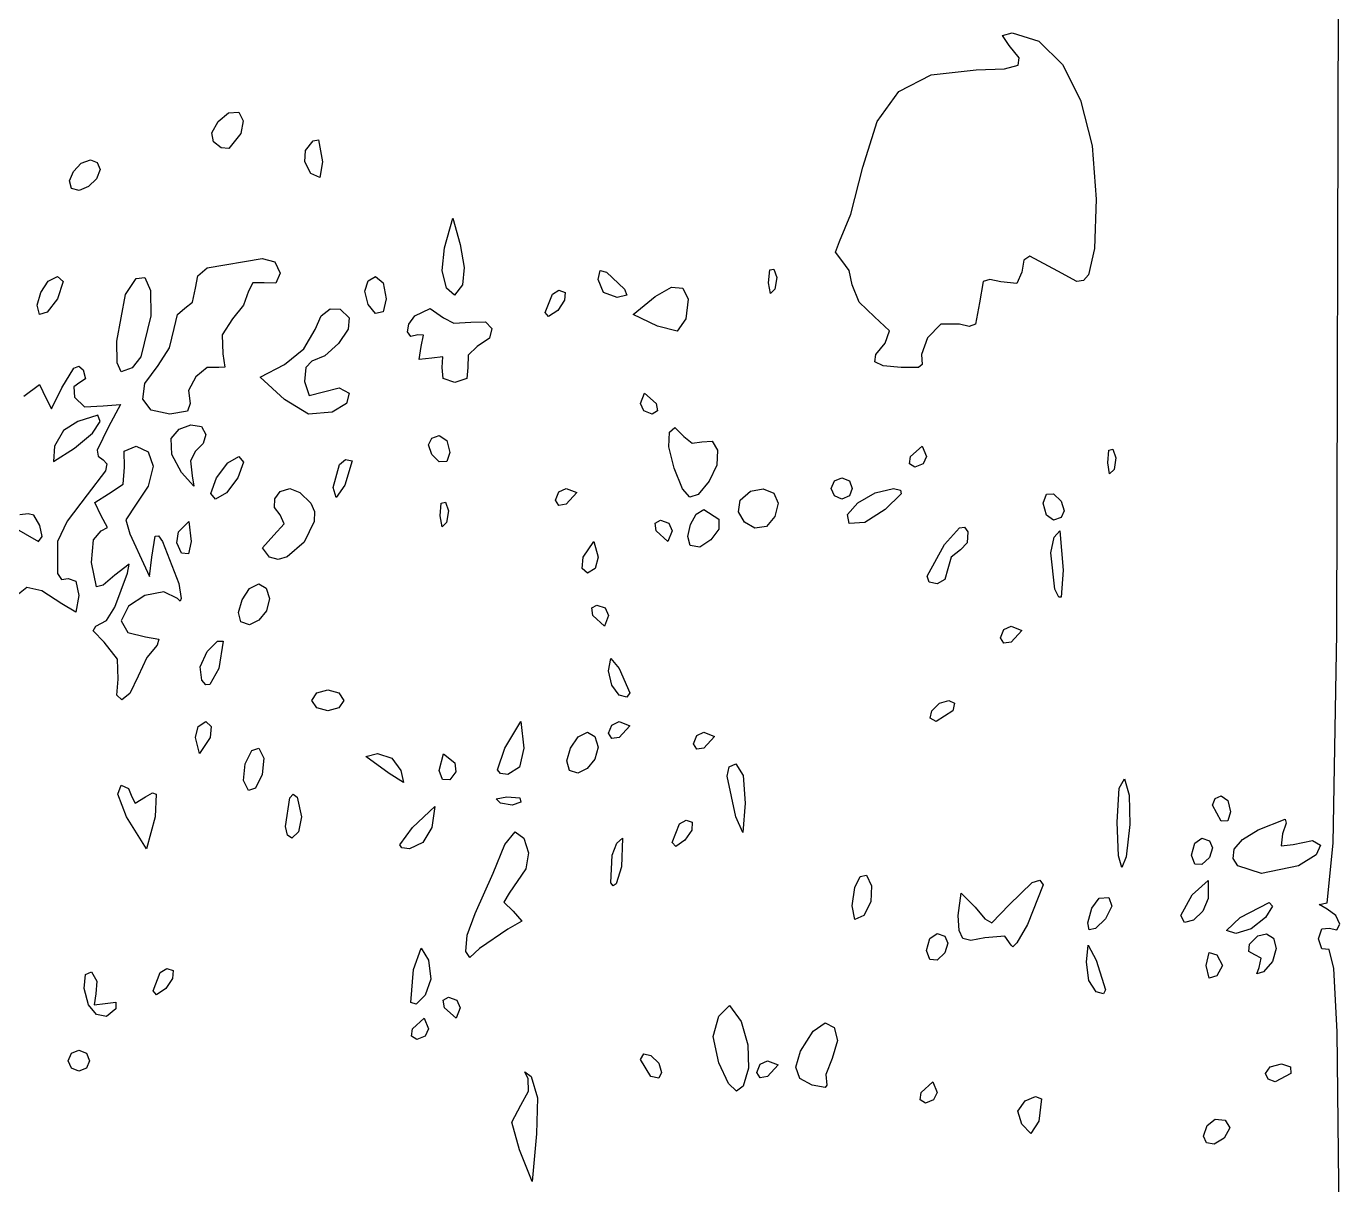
# Model space of a CAD drawing. Extents: x 0 to 282, y 0 to 282.
# Drawn here: x 238.49 to 282.22, y 29.03 to 67.59 of the extents above; entities that cross this region are included whole.
import ezdxf

# ---------------------------------------------------------------- set-up
doc = ezdxf.new("R2010")
doc.units = 0

msp = doc.modelspace()

# ---------------------------------------------------------------- linework, layer by layer
at = {"layer": 'Layer 1'}
for p, q in [((282.129598, 47.386509), (282.222203, 82.655523)), ((270.990528, 67.28767), (271.321256, 67.380274)), ((271.321256, 67.380274), (272.203201, 67.098052)), ((271.215423, 66.95694), (270.990528, 67.28767)), ((271.550563, 66.547387), (271.215423, 66.95694)), ((272.203201, 67.098052), (272.203209, 67.098047)), ((272.203209, 67.098047), (272.991999, 66.316423)), ((271.515286, 66.299891), (271.550563, 66.547387)), ((268.619202, 65.975776), (270.121813, 66.145551)), ((270.121813, 66.145551), (271.056675, 66.178073)), ((271.056675, 66.178073), (271.515286, 66.299891)), ((272.991999, 66.316423), (273.592273, 65.131309)), ((267.546538, 65.422355), (268.619202, 65.975776)), ((266.817831, 64.419142), (267.546538, 65.422355)), ((245.227802, 64.709081), (245.568453, 64.734435)), ((245.568453, 64.734435), (245.709564, 64.447803)), ((273.592273, 65.131309), (273.974264, 63.615467)), ((244.665562, 64.049826), (244.880536, 64.425756)), ((244.880536, 64.425756), (245.227802, 64.709081)), ((245.709564, 64.447803), (245.639009, 64.028879)), ((266.347093, 62.899991), (266.817831, 64.419142)), ((244.721786, 63.746657), (244.665562, 64.049826)), ((245.639009, 64.028879), (245.233314, 63.53058)), ((245.639009, 64.028879), (245.639009, 64.028879)), ((244.984165, 63.547668), (244.721786, 63.746657)), ((245.233314, 63.53058), (244.984165, 63.547668)), ((247.760156, 63.076378), (247.791024, 63.464434)), ((247.791024, 63.464434), (248.04293, 63.775871)), ((248.04293, 63.775871), (248.218767, 63.812802)), ((248.218767, 63.812802), (248.355469, 63.076378)), ((273.974264, 63.615467), (274.108209, 61.841657)), ((240.060714, 62.763289), (240.317029, 63.032834)), ((240.317029, 63.032834), (240.629568, 63.146935)), ((240.629568, 63.146935), (240.854464, 63.054331)), ((240.854464, 63.054331), (240.947068, 62.829435)), ((247.967413, 62.688322), (247.760156, 63.076378)), ((248.355469, 63.076378), (248.267275, 62.56485)), ((248.355469, 63.076378), (248.355469, 63.076378)), ((239.930076, 62.447442), (240.060714, 62.763289)), ((240.947069, 62.829434), (240.832967, 62.516895)), ((240.947068, 62.829435), (240.947069, 62.829434)), ((248.267275, 62.56485), (247.967413, 62.688322)), ((265.945808, 61.334537), (266.347093, 62.899991)), ((239.994568, 62.194434), (239.930076, 62.447442)), ((240.247576, 62.129942), (239.994568, 62.194434)), ((240.563423, 62.26058), (240.247576, 62.129942)), ((240.832967, 62.516895), (240.563423, 62.26058)), ((274.108209, 61.841657), (274.053639, 60.196829)), ((265.570981, 60.430541), (265.945808, 61.334537)), ((252.412306, 60.218873), (252.694528, 61.206651)), ((252.694528, 61.206651), (252.941473, 60.324706)), ((265.43428, 60.073354), (265.570981, 60.430541)), ((252.342302, 59.465363), (252.412306, 60.218873)), ((252.941473, 60.324706), (253.069355, 59.561824)), ((265.641537, 59.795541), (265.43428, 60.073354)), ((271.907755, 59.941066), (271.70215, 59.804916)), ((272.838209, 59.442767), (271.907755, 59.941066)), ((274.053639, 60.196829), (273.856855, 59.319294)), ((244.20148, 59.290616), (244.51898, 59.557404)), ((244.51898, 59.557404), (246.344605, 59.866085)), ((246.344605, 59.866085), (246.763529, 59.751432)), ((246.763529, 59.751432), (246.944328, 59.372196)), ((253.069355, 59.561824), (253.012029, 58.984146)), ((263.207412, 59.054705), (263.24269, 59.482448)), ((263.24269, 59.482448), (263.383801, 59.513316)), ((263.383801, 59.513316), (263.480815, 59.231093)), ((265.884072, 59.469222), (265.641537, 59.795541)), ((271.70215, 59.804916), (271.638759, 59.407489)), ((238.971504, 58.737204), (239.223961, 59.107621)), ((239.223961, 59.107621), (239.535949, 59.266371)), ((239.535949, 59.266371), (239.721158, 59.094391)), ((239.721158, 59.094391), (239.535949, 58.525537)), ((241.793732, 58.666653), (242.149266, 59.196369)), ((242.149266, 59.196369), (242.441962, 59.226686)), ((242.441962, 59.226686), (242.622209, 58.800597)), ((244.122105, 58.878307), (244.20148, 59.290616)), ((246.031516, 59.059114), (245.885995, 58.772483)), ((246.415162, 59.054705), (246.031516, 59.059114)), ((246.798808, 59.041476), (246.415162, 59.054705)), ((246.944329, 59.372205), (246.798808, 59.041476)), ((246.944328, 59.372196), (246.944329, 59.372205)), ((249.766513, 58.772483), (249.876756, 59.12526)), ((249.876756, 59.12526), (250.119291, 59.266372)), ((250.119291, 59.266372), (250.375055, 59.054705)), ((250.375055, 59.054705), (250.472069, 58.525538)), ((252.487272, 58.87391), (252.342302, 59.465363)), ((257.527684, 59.160539), (257.602649, 59.469219)), ((257.712892, 58.728385), (257.527684, 59.160539)), ((257.602649, 59.469219), (257.809906, 59.407484)), ((257.809906, 59.407484), (258.409629, 58.843039)), ((263.273558, 58.697517), (263.207412, 59.054705)), ((263.480815, 59.231093), (263.419079, 58.843038)), ((265.994315, 58.984152), (265.884072, 59.469222)), ((270.355529, 59.094399), (270.227647, 58.384433)), ((270.569952, 59.163301), (270.355529, 59.094399)), ((270.933203, 59.089989), (270.569952, 59.163301)), ((271.471189, 59.037072), (270.933203, 59.089989)), ((271.638759, 59.407489), (271.471189, 59.037072)), ((273.468248, 59.103219), (272.838209, 59.442767)), ((273.68963, 59.135189), (273.468248, 59.103219)), ((273.856855, 59.319294), (273.68963, 59.135189)), ((238.851339, 58.313871), (238.971504, 58.737204)), ((241.51151, 57.114428), (241.793732, 58.666653)), ((242.622209, 58.800597), (242.640399, 57.961097)), ((244.025091, 58.410876), (244.122105, 58.878307)), ((245.885995, 58.772483), (245.727245, 58.313871)), ((249.876756, 58.335919), (249.766513, 58.772483)), ((252.744689, 58.646258), (252.487272, 58.87391)), ((253.012029, 58.984153), (252.744689, 58.646258)), ((253.012029, 58.984146), (253.012029, 58.984153)), ((255.763775, 58.066927), (256.00631, 58.679879)), ((256.00631, 58.679879), (256.225143, 58.806107)), ((256.225143, 58.806107), (256.434053, 58.737205)), ((256.434053, 58.737205), (256.416414, 58.477031)), ((258.162684, 58.560816), (257.712892, 58.728385)), ((258.484594, 58.64901), (258.162684, 58.560816)), ((258.409629, 58.843039), (258.409629, 58.843038)), ((258.409629, 58.843038), (258.484594, 58.64901)), ((259.432633, 58.596094), (259.974478, 58.91194)), ((259.974478, 58.91194), (260.354266, 58.873906)), ((260.354266, 58.873906), (260.529003, 58.511757)), ((263.419079, 58.843038), (263.273558, 58.697517)), ((263.419079, 58.843038), (263.419079, 58.843038)), ((266.219211, 58.415301), (265.994315, 58.984152)), ((238.936226, 57.996371), (238.851339, 58.313871)), ((239.535949, 58.525538), (239.183171, 58.075746)), ((239.535949, 58.525537), (239.535949, 58.525538)), ((243.526792, 58.005182), (243.769327, 58.208029)), ((243.769327, 58.208029), (244.025091, 58.410876)), ((245.727245, 58.313871), (245.356828, 57.85526)), ((248.30962, 57.955035), (248.606725, 58.185994)), ((248.606725, 58.185994), (248.936903, 58.172214)), ((248.936903, 58.172214), (249.237316, 57.890542)), ((250.119291, 58.031649), (249.876756, 58.335919)), ((250.472069, 58.525538), (250.375055, 58.093384)), ((250.472069, 58.525538), (250.472069, 58.525538)), ((251.424529, 57.961094), (251.940467, 58.203629)), ((251.940467, 58.203629), (252.37703, 57.890539)), ((256.416414, 58.477031), (256.187108, 58.137482)), ((258.691799, 57.996371), (259.432633, 58.596094)), ((260.529003, 58.511757), (260.455693, 57.85526)), ((266.735149, 57.925822), (266.219211, 58.415301)), ((270.227647, 58.384433), (270.090946, 57.674467)), ((239.183171, 58.075746), (238.936226, 57.996371)), ((242.640399, 57.961093), (242.30526, 56.589665)), ((242.640399, 57.961097), (242.640399, 57.961093)), ((243.416549, 57.537751), (243.526792, 58.005182)), ((245.356828, 57.85526), (245.01287, 57.326093)), ((248.108426, 57.502486), (248.30962, 57.955035)), ((249.237309, 57.890538), (249.203134, 57.515712)), ((249.237316, 57.890542), (249.237309, 57.890538)), ((250.375055, 58.093384), (250.119291, 58.031649)), ((251.222784, 57.678321), (251.424529, 57.961094)), ((252.37703, 57.890539), (252.377029, 57.890538)), ((252.377029, 57.890538), (252.729807, 57.714149)), ((252.729807, 57.714149), (253.294252, 57.749427)), ((253.294252, 57.749427), (253.77877, 57.751632)), ((253.77877, 57.751632), (253.995398, 57.528941)), ((255.882838, 57.930226), (255.763775, 58.066927)), ((256.187109, 58.137483), (255.882838, 57.930226)), ((256.187108, 58.137482), (256.187109, 58.137483)), ((259.503188, 57.608315), (258.691799, 57.996371)), ((260.455689, 57.85526), (260.164647, 57.440745)), ((260.455693, 57.85526), (260.455689, 57.85526)), ((267.229038, 57.458391), (266.735149, 57.925822)), ((243.257799, 56.893933), (243.416549, 57.537751)), ((245.01287, 57.326093), (245.039328, 56.69109)), ((247.729186, 56.854255), (248.108426, 57.502486)), ((249.203134, 57.515712), (248.884531, 57.035051)), ((251.186404, 57.418698), (251.222784, 57.678321)), ((251.295544, 57.271524), (251.186404, 57.418698)), ((251.530362, 57.326094), (251.295544, 57.271524)), ((251.71557, 57.317275), (251.530362, 57.326094)), ((251.636195, 56.938038), (251.71557, 57.317275)), ((253.995398, 57.528941), (253.914369, 57.213646)), ((260.164647, 57.440745), (259.503188, 57.608315)), ((267.087927, 57.043877), (267.229038, 57.458391)), ((268.935598, 57.674467), (268.499039, 57.220266)), ((269.557369, 57.678877), (268.935598, 57.674467)), ((269.885342, 57.605565), (269.557369, 57.678877)), ((270.090946, 57.674467), (269.885342, 57.605565)), ((241.51592, 56.394541), (241.51151, 57.114428)), ((242.887382, 56.303031), (243.257799, 56.893933)), ((247.085366, 56.338316), (247.729186, 56.854255)), ((248.884531, 57.035051), (248.433638, 56.620537)), ((251.574459, 56.505885), (251.636195, 56.938038)), ((253.505919, 56.938038), (253.201648, 56.651406)), ((253.914369, 57.213646), (253.505919, 56.938038)), ((266.773733, 56.669051), (267.087927, 57.043877)), ((268.499039, 57.220266), (268.291782, 56.67346)), ((242.30526, 56.589665), (242.015321, 56.229723)), ((245.039328, 56.69109), (245.101064, 56.250117)), ((248.002589, 56.444148), (247.799742, 56.241301)), ((248.433638, 56.620537), (248.002589, 56.444148)), ((251.988973, 56.549982), (251.574459, 56.505885)), ((252.3638, 56.58967), (251.988973, 56.549982)), ((252.341751, 56.232482), (252.3638, 56.58967)), ((253.201648, 56.651406), (253.188419, 56.232482)), ((266.743967, 56.426516), (266.773733, 56.669051)), ((267.018472, 56.289815), (266.743967, 56.426516)), ((268.291782, 56.67346), (268.32265, 56.338321)), ((239.677124, 55.562196), (240.06959, 56.219245)), ((240.06959, 56.219245), (240.23771, 56.281532)), ((240.23771, 56.281532), (240.38268, 56.161919)), ((240.38268, 56.161919), (240.462055, 55.857647)), ((241.652621, 56.091373), (241.51592, 56.394541)), ((242.015321, 56.229723), (241.652621, 56.091373)), ((242.442002, 55.707166), (242.887382, 56.303031)), ((244.511264, 56.233581), (244.130925, 55.923797)), ((244.898217, 56.232479), (244.511264, 56.233581)), ((245.101064, 56.250117), (244.898217, 56.232479)), ((246.273977, 55.914982), (247.085366, 56.338316)), ((247.799742, 56.241301), (247.755644, 55.77387)), ((252.36821, 55.866475), (252.341751, 56.232482)), ((253.188419, 56.232482), (253.16196, 55.866475)), ((267.617094, 56.232488), (267.018472, 56.289815)), ((268.194768, 56.232488), (267.617094, 56.232488)), ((268.32265, 56.338321), (268.194768, 56.232488)), ((238.407123, 55.279973), (238.93629, 55.668029)), ((238.93629, 55.668029), (239.147957, 55.209418)), ((239.333166, 54.85664), (239.677124, 55.562196)), ((240.276847, 55.738585), (240.06959, 55.597474)), ((240.06959, 55.597474), (240.100458, 55.244696)), ((240.462055, 55.857647), (240.276847, 55.738585)), ((242.367037, 55.187369), (242.442002, 55.707166)), ((244.130925, 55.923797), (243.896107, 55.468492)), ((247.085366, 55.174148), (246.273977, 55.914982)), ((247.755644, 55.77387), (247.914394, 55.306439)), ((248.390644, 55.421092), (248.906582, 55.562203)), ((248.906582, 55.562203), (249.237311, 55.385814)), ((252.765085, 55.738593), (252.36821, 55.866475)), ((253.16196, 55.866475), (252.765085, 55.738593)), ((239.147957, 55.209418), (239.333166, 54.85664)), ((240.100458, 55.244696), (240.431187, 54.931605)), ((242.649259, 54.819708), (242.367037, 55.187369)), ((243.896107, 55.468492), (243.945716, 55.033029)), ((247.892345, 54.684669), (247.085366, 55.174148)), ((247.914394, 55.306439), (248.390644, 55.421092)), ((249.237311, 55.385814), (249.153526, 55.041856)), ((258.938632, 55.033036), (259.079743, 55.385814)), ((259.079743, 55.385814), (259.467799, 55.033036)), ((240.431187, 54.931605), (241.052959, 54.962474)), ((241.052959, 54.962474), (241.630633, 55.006571)), ((241.630633, 55.006571), (241.229348, 54.256918)), ((243.275438, 54.680251), (242.649259, 54.819708)), ((243.861931, 54.777265), (243.275438, 54.680251)), ((243.945716, 55.033029), (243.861931, 54.777265)), ((248.672866, 54.750814), (247.892345, 54.684669)), ((249.153526, 55.041856), (248.672866, 54.750814)), ((259.053285, 54.790501), (258.938632, 55.033036)), ((259.326688, 54.680258), (259.053285, 54.790501)), ((259.503077, 54.790501), (259.326688, 54.680258)), ((259.467799, 55.033036), (259.503077, 54.790501)), ((259.467799, 55.033036), (259.467799, 55.033036)), ((240.207, 54.4336), (239.72634, 54.133739)), ((240.877277, 54.645267), (240.206999, 54.4336)), ((240.206999, 54.4336), (240.207, 54.4336)), ((240.696479, 54.045545), (240.947833, 54.4336)), ((241.229348, 54.256918), (240.850112, 53.485216)), ((240.947833, 54.4336), (240.877277, 54.645267)), ((243.581701, 54.183613), (243.971962, 54.32307)), ((243.971962, 54.32307), (244.322536, 54.270705)), ((244.322536, 54.270705), (244.474672, 54.00998)), ((259.908694, 54.084943), (260.087288, 54.235424)), ((260.087288, 54.235424), (260.384944, 53.939419)), ((239.72634, 54.133739), (239.430888, 53.622211)), ((240.101166, 53.551655), (240.696479, 54.045545)), ((243.310502, 53.868869), (243.581701, 54.183613)), ((243.34137, 53.344111), (243.310502, 53.868869)), ((244.474669, 54.00998), (244.377655, 53.701299)), ((244.474672, 54.00998), (244.474669, 54.00998)), ((251.882993, 53.657202), (251.993236, 53.882098)), ((251.993236, 53.882098), (252.235771, 53.974702)), ((252.235771, 53.974702), (252.491535, 53.811542)), ((252.491535, 53.811542), (252.588549, 53.410257)), ((259.88885, 53.597116), (259.908694, 54.084943)), ((260.384944, 53.939419), (260.658347, 53.718933)), ((239.430888, 53.622211), (239.39561, 53.110683)), ((239.39561, 53.110683), (240.101166, 53.551655)), ((240.850112, 53.485216), (240.882082, 53.279613)), ((241.753862, 53.454347), (242.146328, 53.621916)), ((241.758272, 52.91636), (241.753862, 53.454347)), ((242.146328, 53.621916), (242.547613, 53.432298)), ((242.547613, 53.432298), (242.710773, 52.951638)), ((244.121891, 53.445535), (243.963141, 53.132445)), ((244.377655, 53.701299), (244.121891, 53.445535)), ((251.993236, 53.335292), (251.882993, 53.657202)), ((252.588549, 53.410257), (252.491535, 53.105986)), ((252.588549, 53.410257), (252.588549, 53.410257)), ((260.067444, 52.881089), (259.88885, 53.597116)), ((260.658347, 53.718933), (260.984667, 53.76303)), ((260.984667, 53.76303), (260.984669, 53.763035)), ((260.984669, 53.763035), (261.330833, 53.787288)), ((261.330833, 53.787288), (261.505017, 53.480812)), ((261.505017, 53.480812), (261.480763, 52.989128)), ((267.934402, 53.269146), (268.322458, 53.621924)), ((268.322458, 53.621924), (268.463569, 53.269146)), ((274.496072, 53.057479), (274.53135, 53.485222)), ((274.53135, 53.485222), (274.672461, 53.51609)), ((274.672461, 53.51609), (274.769475, 53.233867)), ((240.882082, 53.279613), (241.052959, 53.163308)), ((241.052959, 53.163308), (241.178636, 53.031016)), ((241.178636, 53.031016), (241.132334, 52.792891)), ((241.718584, 52.356325), (241.758272, 52.91636)), ((242.710769, 52.951646), (242.547609, 52.290187)), ((242.710773, 52.951638), (242.710769, 52.951646)), ((243.66328, 52.739979), (243.34137, 53.344111)), ((243.963141, 53.132445), (244.016058, 52.634146)), ((244.827483, 52.56359), (245.1979, 53.061889)), ((245.1979, 53.061889), (245.568317, 53.269146)), ((245.722657, 53.088347), (245.533039, 52.56359)), ((245.568317, 53.269146), (245.722657, 53.088347)), ((248.708043, 52.246089), (248.91971, 53.004562)), ((248.91971, 53.004562), (249.124762, 53.178746)), ((249.343043, 53.128034), (249.096098, 52.316645)), ((249.124762, 53.178746), (249.343043, 53.128034)), ((252.235771, 53.092757), (251.993236, 53.335292)), ((252.491535, 53.105986), (252.235771, 53.092757)), ((261.480763, 52.989128), (261.231614, 52.457755)), ((267.899124, 53.026611), (267.934402, 53.269146)), ((268.075513, 52.916368), (267.899124, 53.026611)), ((268.348916, 53.026611), (268.075513, 52.916368)), ((268.463569, 53.269146), (268.348916, 53.026611)), ((268.463569, 53.269146), (268.463569, 53.269146)), ((274.562218, 52.700291), (274.496072, 53.057479)), ((274.769475, 53.233867), (274.707739, 52.845812)), ((241.132334, 52.792891), (240.523792, 51.999138)), ((244.064565, 52.290187), (243.66328, 52.739979)), ((244.016058, 52.634146), (244.064565, 52.290187)), ((244.637864, 52.038833), (244.827483, 52.56359)), ((245.533039, 52.56359), (245.162622, 52.065291)), ((245.533039, 52.56359), (245.533039, 52.56359)), ((260.343604, 52.194825), (260.067444, 52.881089)), ((265.398886, 52.466576), (265.641421, 52.56359)), ((265.641421, 52.56359), (265.897185, 52.466576)), ((274.707739, 52.845812), (274.562218, 52.700291)), ((274.707739, 52.845812), (274.707739, 52.845812)), ((241.229105, 52.034415), (241.718584, 52.356325)), ((242.547609, 52.290187), (242.146324, 51.681646)), ((245.162622, 52.065291), (244.792205, 51.858034)), ((246.772168, 51.862442), (246.949108, 52.107733)), ((246.949108, 52.107733), (247.261647, 52.21081)), ((247.261647, 52.21081), (247.601196, 52.069699)), ((247.601196, 52.069699), (247.967203, 51.716921)), ((248.809467, 51.91095), (248.708043, 52.246089)), ((249.096099, 52.316645), (248.809467, 51.91095)), ((249.096098, 52.316645), (249.096099, 52.316645)), ((256.116373, 51.822756), (256.226616, 52.096159)), ((256.226616, 52.096159), (256.469151, 52.210812)), ((256.469151, 52.210812), (256.821929, 52.069701)), ((256.821929, 52.069701), (256.469151, 51.681645)), ((256.821929, 52.069701), (256.821929, 52.069701)), ((260.583384, 51.915359), (260.343604, 52.194825)), ((261.231614, 52.457755), (260.856236, 52.012924)), ((262.254708, 51.822756), (262.601974, 52.12372)), ((262.601974, 52.12372), (263.022, 52.193173)), ((263.022, 52.193173), (263.37588, 52.050959)), ((263.37588, 52.050959), (263.524708, 51.716923)), ((265.288643, 52.210812), (265.398886, 52.466576)), ((265.398886, 51.968277), (265.288643, 52.210812)), ((265.897185, 52.466576), (265.994199, 52.210812)), ((265.994199, 52.210812), (265.897185, 51.968277)), ((265.994199, 52.210812), (265.994199, 52.210812)), ((266.179361, 51.734563), (266.751524, 52.068601)), ((266.751524, 52.068601), (267.369989, 52.210815)), ((267.369989, 52.210815), (267.593783, 52.155142)), ((267.593783, 52.155142), (267.625753, 52.030016)), ((240.523792, 51.999138), (239.857924, 51.117193)), ((240.774903, 51.743373), (241.229105, 52.034415)), ((240.98216, 51.293581), (240.774903, 51.743373)), ((242.146324, 51.681646), (241.802366, 51.161298)), ((244.792205, 51.858034), (244.637864, 52.038833)), ((246.760592, 51.570849), (246.772168, 51.862442)), ((247.967199, 51.716923), (248.088949, 51.439937)), ((247.967203, 51.716921), (247.967199, 51.716923)), ((252.271052, 51.293589), (252.30633, 51.721332)), ((252.30633, 51.721332), (252.447441, 51.7522)), ((252.447441, 51.7522), (252.544455, 51.469978)), ((256.226616, 51.646367), (256.116373, 51.822756)), ((256.469151, 51.681645), (256.226616, 51.646367)), ((260.856236, 52.012924), (260.583384, 51.915359)), ((262.203995, 51.436905), (262.254708, 51.822756)), ((263.524709, 51.716923), (263.410056, 51.275951)), ((263.524708, 51.716923), (263.524709, 51.716923)), ((265.641421, 51.858034), (265.398886, 51.968277)), ((265.897185, 51.968277), (265.641421, 51.858034)), ((265.832095, 51.347609), (266.179361, 51.734563)), ((267.625753, 52.030016), (267.087767, 51.505259)), ((272.344163, 51.716923), (272.454406, 52.021194)), ((272.454406, 51.315638), (272.344163, 51.716923)), ((272.454406, 52.021194), (272.696941, 52.034423)), ((272.696941, 52.034423), (272.952705, 51.791888)), ((272.952705, 51.791888), (273.049719, 51.469978)), ((238.548892, 51.364503), (238.279899, 51.333635)), ((238.74292, 51.315996), (238.548892, 51.364503)), ((238.936948, 50.976447), (238.74292, 51.315996)), ((241.193827, 50.914345), (240.98216, 51.293581)), ((246.944147, 51.328865), (246.760592, 51.570849)), ((247.076439, 51.033413), (246.944147, 51.328865)), ((248.088949, 51.439937), (248.074686, 51.108381)), ((252.337198, 50.936401), (252.271052, 51.293589)), ((252.544455, 51.469978), (252.482719, 51.081922)), ((260.601017, 51.011368), (260.800006, 51.357533)), ((260.800006, 51.357533), (261.055219, 51.50526)), ((261.055219, 51.50526), (261.549108, 51.18776)), ((261.549108, 51.18776), (261.549109, 51.187755)), ((261.549109, 51.187755), (261.549109, 50.856474)), ((262.404638, 51.090742), (262.203995, 51.436905)), ((263.410056, 51.275951), (263.136653, 50.940811)), ((265.888319, 51.046645), (265.832095, 51.347609)), ((267.087769, 51.505256), (266.408671, 51.077512)), ((267.087767, 51.505259), (267.087769, 51.505256)), ((272.696941, 51.152478), (272.454406, 51.315638)), ((272.952705, 51.245082), (272.696941, 51.152478)), ((273.049719, 51.469978), (272.952705, 51.245082)), ((273.049719, 51.469978), (273.049719, 51.469978)), ((238.015312, 50.958804), (238.90167, 50.44728)), ((239.025142, 50.60603), (238.936948, 50.976447)), ((239.857924, 51.117193), (239.536014, 50.446918)), ((240.730806, 50.495423), (240.98216, 50.799692)), ((240.98216, 50.799692), (241.193827, 50.914345)), ((241.802366, 51.161298), (241.934657, 50.693868)), ((243.504559, 50.398414), (243.557476, 50.764421)), ((243.557476, 50.764421), (243.901435, 51.108379)), ((243.901435, 51.108379), (243.98081, 50.446921)), ((246.73248, 50.658587), (247.076439, 51.033413)), ((248.074686, 51.108381), (247.742304, 50.420464)), ((252.482719, 51.081922), (252.337198, 50.936401)), ((252.482719, 51.081922), (252.482719, 51.081922)), ((259.432464, 51.055463), (259.608853, 51.152477)), ((259.467742, 50.799699), (259.432464, 51.055463)), ((259.855798, 50.446921), (259.467742, 50.799699)), ((259.608853, 51.152477), (259.882256, 51.055463)), ((259.996909, 50.799699), (259.855798, 50.446921)), ((259.882256, 51.055463), (259.996909, 50.799699)), ((259.996909, 50.799699), (259.996909, 50.799699)), ((260.514477, 50.612286), (260.601017, 51.011368)), ((261.549109, 50.856474), (261.284526, 50.495426)), ((262.750802, 50.890099), (262.404638, 51.090742)), ((263.136653, 50.940811), (262.750802, 50.890099)), ((266.408671, 51.077512), (265.888319, 51.046645)), ((269.063302, 50.34109), (269.557191, 50.896716)), ((269.557191, 50.896716), (269.728068, 50.916559)), ((269.728068, 50.916559), (269.839414, 50.764424)), ((269.839414, 50.764424), (269.821775, 50.398417)), ((272.712353, 50.585829), (272.908586, 50.799701)), ((272.908586, 50.799701), (273.014419, 49.494421)), ((238.90167, 50.44728), (239.025142, 50.60603)), ((239.536014, 50.446918), (239.527195, 49.379765)), ((240.66466, 49.741362), (240.730806, 50.495423)), ((241.934657, 50.693868), (242.463824, 49.564978)), ((242.675491, 49.917756), (242.785734, 50.618902)), ((242.785734, 50.618902), (242.888811, 50.637092)), ((242.888811, 50.637092), (243.028269, 50.446923)), ((243.028269, 50.446923), (243.566256, 49.044631)), ((243.663309, 50.058865), (243.504559, 50.398414)), ((243.980809, 50.446921), (243.888205, 50.027997)), ((243.98081, 50.446921), (243.980809, 50.446921)), ((246.357654, 50.235253), (246.73248, 50.658587)), ((247.742304, 50.420464), (247.178411, 49.930984)), ((257.03353, 49.917755), (257.386308, 50.446922)), ((257.386308, 50.446922), (257.527419, 49.917755)), ((260.596608, 50.30581), (260.514477, 50.612286)), ((260.914109, 50.260057), (260.596608, 50.30581)), ((261.284526, 50.495426), (260.914109, 50.260057)), ((268.490038, 49.291574), (269.063302, 50.34109)), ((269.821775, 50.398417), (269.592469, 50.164701)), ((272.608725, 50.067686), (272.712353, 50.585829)), ((242.596116, 49.278346), (242.675491, 49.917756)), ((243.888205, 50.027997), (243.663309, 50.058865)), ((246.591369, 49.917753), (246.357654, 50.235253)), ((246.874761, 49.847474), (246.591369, 49.917753)), ((247.178411, 49.930984), (246.874761, 49.847474)), ((256.998252, 49.547338), (257.03353, 49.917755)), ((257.527419, 49.917755), (257.430405, 49.547338)), ((257.527419, 49.917755), (257.527419, 49.917755)), ((269.288198, 49.926574), (269.169135, 49.529699)), ((269.592469, 50.164699), (269.288198, 49.926574)), ((269.592469, 50.164701), (269.592469, 50.164699)), ((272.732197, 48.859421), (272.608725, 50.067686)), ((240.82782, 48.934382), (240.66466, 49.741362)), ((241.917023, 49.684036), (241.440772, 49.318028)), ((241.864106, 49.388584), (241.917023, 49.684036)), ((242.463824, 49.564978), (242.596116, 49.278346)), ((257.174641, 49.388588), (256.998252, 49.547338)), ((257.430405, 49.547338), (257.174641, 49.388588)), ((269.169135, 49.529699), (269.072121, 49.176921)), ((273.014419, 49.494421), (272.952683, 48.594835)), ((273.014419, 49.494421), (273.014419, 49.494421)), ((239.527195, 49.379765), (239.664999, 49.176918)), ((239.664999, 49.176918), (239.888792, 49.212198)), ((239.888792, 49.212198), (240.144556, 49.128413)), ((240.144556, 49.128413), (240.24157, 48.647753)), ((241.046653, 48.99226), (240.82782, 48.934382)), ((241.440772, 49.318028), (241.046653, 48.99226)), ((241.440772, 48.259694), (241.864106, 49.388584)), ((243.566256, 49.044631), (243.653347, 48.541923)), ((245.926553, 48.877059), (246.238541, 49.035809)), ((246.238541, 49.035809), (246.481076, 48.894698)), ((268.547364, 49.090932), (268.490038, 49.291574)), ((268.816357, 49.03581), (268.547364, 49.090932)), ((269.072121, 49.176921), (268.816357, 49.03581)), ((238.504137, 48.907927), (238.228529, 48.687992)), ((239.004642, 48.803747), (238.504137, 48.907927)), ((239.677125, 48.365531), (239.004642, 48.803747)), ((240.24157, 48.647753), (240.144556, 48.096537)), ((242.441777, 48.647756), (241.890011, 48.293876)), ((243.066303, 48.763512), (242.441777, 48.647756)), ((243.522158, 48.541923), (243.066303, 48.763512)), ((243.619585, 48.461721), (243.522158, 48.541923)), ((243.653347, 48.541923), (243.619585, 48.461721)), ((245.674096, 48.506642), (245.926553, 48.877059)), ((246.481076, 48.894698), (246.591319, 48.54192)), ((246.591319, 48.541921), (246.487139, 48.13788)), ((246.591319, 48.54192), (246.591319, 48.541921)), ((272.865591, 48.591528), (272.732197, 48.859421)), ((272.952683, 48.594835), (272.865591, 48.591528)), ((240.144556, 48.096537), (239.677125, 48.365531)), ((241.16296, 47.809902), (241.440772, 48.259694)), ((241.890011, 48.293876), (241.652438, 47.801089)), ((245.553931, 48.083309), (245.674096, 48.506642)), ((246.487139, 48.13788), (246.234131, 47.823136)), ((257.315774, 48.23324), (257.492163, 48.330254)), ((257.351052, 47.977476), (257.315774, 48.23324)), ((257.492163, 48.330254), (257.765566, 48.23324)), ((257.765566, 48.23324), (257.880219, 47.977476)), ((240.805772, 47.624694), (241.16296, 47.809902)), ((241.652438, 47.801089), (241.872924, 47.417443)), ((245.638818, 47.765809), (245.553931, 48.083309)), ((245.921592, 47.673757), (245.638818, 47.765809)), ((246.234131, 47.823136), (245.921592, 47.673757)), ((257.739108, 47.624698), (257.351052, 47.977476)), ((257.880219, 47.977476), (257.739108, 47.624698)), ((257.880219, 47.977476), (257.880219, 47.977476)), ((240.721987, 47.465944), (240.805772, 47.624694)), ((241.087994, 47.095527), (240.721987, 47.465944)), ((241.872924, 47.417443), (242.463827, 47.271922)), ((242.463827, 47.271922), (242.909209, 47.196957)), ((270.932963, 47.236642), (271.043206, 47.510045)), ((271.043206, 47.060253), (270.932963, 47.236642)), ((271.043206, 47.510045), (271.285741, 47.624698)), ((271.285741, 47.624698), (271.638519, 47.483587)), ((271.638519, 47.483587), (271.285741, 47.095531)), ((271.638519, 47.483587), (271.638519, 47.483587)), ((281.99896, 40.408115), (282.129598, 47.386509)), ((241.528966, 46.531085), (241.087994, 47.095527)), ((242.851883, 46.9897), (242.507925, 46.584005)), ((242.909209, 47.196957), (242.851883, 46.9897)), ((244.509843, 46.778031), (244.858211, 47.126399)), ((244.858211, 47.126399), (245.04783, 47.130809)), ((245.04783, 47.130809), (244.897899, 46.213586)), ((271.285741, 47.095531), (271.043206, 47.060253)), ((241.546605, 45.860807), (241.528966, 46.531085)), ((242.507925, 46.584005), (242.216883, 45.96664)), ((244.276128, 46.275322), (244.509843, 46.778031)), ((257.880143, 46.14303), (257.950699, 46.548724)), ((257.950699, 46.548724), (258.232921, 46.213585)), ((242.216883, 45.96664), (241.94348, 45.384555)), ((244.333454, 45.82553), (244.276128, 46.275322)), ((244.897899, 46.213586), (244.602447, 45.688829)), ((244.897899, 46.213586), (244.897899, 46.213586)), ((257.990386, 45.65796), (257.880143, 46.14303)), ((258.232921, 46.213585), (258.585699, 45.402196)), ((241.502508, 45.331641), (241.546605, 45.860807)), ((244.466297, 45.672843), (244.333454, 45.82553)), ((244.602447, 45.688829), (244.466297, 45.672843)), ((248.161085, 45.411015), (248.531502, 45.508029)), ((248.531502, 45.508029), (248.901919, 45.411015)), ((258.232921, 45.331641), (257.990386, 45.65796)), ((241.670077, 45.172889), (241.502508, 45.331641)), ((241.94348, 45.384555), (241.670077, 45.172889)), ((248.002335, 45.155251), (248.161085, 45.411015)), ((248.161085, 44.912716), (248.002335, 45.155251)), ((248.901919, 45.411015), (249.060669, 45.155251)), ((249.060669, 45.155251), (248.901919, 44.912716)), ((249.060669, 45.155251), (249.060669, 45.155251)), ((258.488685, 45.261085), (258.232921, 45.331641)), ((258.585699, 45.402196), (258.488685, 45.261085)), ((258.585699, 45.402196), (258.585699, 45.402196)), ((268.639813, 44.802473), (268.895577, 45.058237)), ((268.895577, 45.058237), (269.204258, 45.155251)), ((269.204258, 45.155251), (269.393876, 45.058237)), ((269.393876, 45.058237), (269.345369, 44.802473)), ((248.531502, 44.802473), (248.161085, 44.912716)), ((248.901919, 44.912716), (248.531502, 44.802473)), ((268.591306, 44.559938), (268.639813, 44.802473)), ((269.345369, 44.802473), (268.780924, 44.449695)), ((269.345369, 44.802473), (269.345369, 44.802473)), ((244.1217, 43.920528), (244.218714, 44.290945)), ((244.218714, 44.290945), (244.474478, 44.449695)), ((244.474478, 44.449695), (244.650867, 44.290945)), ((244.650867, 44.290945), (244.615589, 43.920528)), ((254.422789, 43.56775), (254.951956, 44.449695)), ((254.951956, 44.449695), (255.057789, 43.56775)), ((257.880013, 44.061639), (257.990256, 44.335042)), ((257.990256, 44.335042), (258.232791, 44.449695)), ((258.232791, 44.449695), (258.585569, 44.308584)), ((258.585569, 44.308584), (258.232791, 43.920528)), ((258.585569, 44.308584), (258.585569, 44.308584)), ((268.780924, 44.449695), (268.591306, 44.559938)), ((244.262811, 43.391361), (244.1217, 43.920528)), ((244.615589, 43.920528), (244.262811, 43.391361)), ((244.615589, 43.920528), (244.615589, 43.920528)), ((256.610016, 43.567749), (256.862473, 43.938166)), ((256.862473, 43.938166), (257.174461, 44.096916)), ((257.174461, 44.096916), (257.416996, 43.955805)), ((257.416996, 43.955805), (257.527239, 43.603027)), ((257.990256, 43.885251), (257.880013, 44.061639)), ((258.232791, 43.920528), (257.990256, 43.885251)), ((260.702243, 43.708861), (260.812486, 43.982264)), ((260.812486, 43.982264), (261.055021, 44.096917)), ((261.055021, 44.096917), (261.407799, 43.955806)), ((261.407799, 43.955806), (261.055021, 43.56775)), ((261.407799, 43.955806), (261.407799, 43.955806)), ((245.779755, 43.038583), (245.995831, 43.488375)), ((245.995831, 43.488375), (246.238366, 43.56775)), ((246.238366, 43.56775), (246.397116, 43.232611)), ((249.801421, 43.285528), (250.189477, 43.391361)), ((250.189477, 43.391361), (250.656908, 43.228201)), ((252.235592, 42.826916), (252.381113, 43.373722)), ((252.381113, 43.373722), (252.764759, 43.073861)), ((254.184664, 42.848965), (254.422789, 43.56775)), ((255.057789, 43.56775), (254.912268, 42.92834)), ((255.057789, 43.56775), (255.057789, 43.56775)), ((256.489851, 43.144416), (256.610016, 43.567749)), ((257.527239, 43.603028), (257.423059, 43.198987)), ((257.527239, 43.603027), (257.527239, 43.603028)), ((260.812486, 43.532473), (260.702243, 43.708861)), ((261.055021, 43.56775), (260.812486, 43.532473)), ((245.726838, 42.491777), (245.779755, 43.038583)), ((246.397116, 43.232611), (246.344199, 42.685805)), ((250.577533, 42.721083), (249.801421, 43.285528)), ((250.656908, 43.228201), (250.965589, 42.826916)), ((252.764759, 43.073861), (252.795627, 42.778409)), ((252.764759, 43.073861), (252.764759, 43.073861)), ((254.912268, 42.92834), (254.528622, 42.685805)), ((256.574738, 42.826916), (256.489851, 43.144416)), ((257.170051, 42.884244), (256.857512, 42.734864)), ((257.423059, 43.198987), (257.170051, 42.884244)), ((261.822337, 42.632888), (261.895098, 42.941569)), ((261.895098, 42.941569), (262.113379, 43.038583)), ((262.113379, 43.038583), (262.364733, 42.650527)), ((245.885588, 42.156638), (245.726838, 42.491777)), ((246.344199, 42.685805), (246.128123, 42.236013)), ((246.344199, 42.685805), (246.344199, 42.685805)), ((251.049374, 42.416812), (250.577533, 42.721083)), ((250.965589, 42.826916), (251.049374, 42.416812)), ((250.965589, 42.826916), (250.965589, 42.826916)), ((252.345835, 42.522645), (252.235592, 42.826916)), ((252.58837, 42.509416), (252.345835, 42.522645)), ((252.795627, 42.778409), (252.58837, 42.509416)), ((254.283882, 42.719429), (254.184664, 42.848965)), ((254.528622, 42.685805), (254.283882, 42.719429)), ((256.857512, 42.734864), (256.574738, 42.826916)), ((262.113379, 41.274693), (261.822337, 42.632888)), ((262.364733, 42.650527), (262.430879, 41.733303)), ((274.883901, 42.231603), (275.06029, 42.544694)), ((275.06029, 42.544694), (275.21463, 41.997888)), ((241.541958, 42.028754), (241.652201, 42.333023)), ((241.82859, 41.274693), (241.541958, 42.028754)), ((241.652201, 42.333023), (241.894736, 42.21837)), ((241.894736, 42.21837), (242.004979, 41.944967)), ((242.46359, 41.944971), (242.696754, 42.078365)), ((242.696754, 42.078365), (242.820778, 42.033165)), ((242.820778, 42.033165), (242.78109, 41.274693)), ((246.128123, 42.236013), (245.885588, 42.156638)), ((247.261373, 41.909697), (247.381538, 42.038681)), ((247.381538, 42.038681), (247.508318, 41.936155)), ((274.813345, 41.098304), (274.883901, 42.231603)), ((275.21463, 41.997888), (275.236679, 41.027744)), ((242.004979, 41.944971), (242.115222, 41.733304)), ((242.004979, 41.944967), (242.004979, 41.944971)), ((242.115222, 41.733304), (242.46359, 41.944971)), ((247.124672, 40.961603), (247.261373, 41.909697)), ((247.508318, 41.936155), (247.649429, 41.274697)), ((251.353628, 40.921915), (252.094462, 41.627471)), ((252.094462, 41.627471), (251.988629, 40.921915)), ((254.13613, 41.878825), (254.493318, 41.944971)), ((254.281651, 41.733304), (254.13613, 41.878825)), ((254.669707, 41.671568), (254.281651, 41.733304)), ((254.493318, 41.944971), (254.921062, 41.909693)), ((254.951929, 41.768582), (254.669707, 41.671568)), ((254.921062, 41.909693), (254.951929, 41.768582)), ((254.951929, 41.768582), (254.951929, 41.768582)), ((262.430879, 41.733304), (262.351504, 40.763164)), ((262.430879, 41.733303), (262.430879, 41.733304)), ((277.988307, 41.662749), (278.076501, 41.887645)), ((278.270529, 41.133582), (277.988307, 41.662749)), ((278.076501, 41.887645), (278.270529, 41.980249)), ((278.270529, 41.980249), (278.495425, 41.821499)), ((278.495425, 41.821499), (278.588029, 41.451082)), ((242.498868, 40.216363), (241.82859, 41.274693)), ((242.78109, 41.274693), (242.498868, 40.216363)), ((247.649429, 41.274693), (247.556825, 40.776394)), ((247.649429, 41.274697), (247.649429, 41.274693)), ((260.23923, 41.040977), (260.458063, 41.167205)), ((260.458063, 41.167205), (260.666973, 41.098303)), ((262.351504, 40.763164), (262.113379, 41.274693)), ((278.495425, 41.146811), (278.270529, 41.133582)), ((278.588029, 41.451082), (278.495425, 41.146811)), ((278.588029, 41.451082), (278.588029, 41.451082)), ((279.505336, 40.851364), (280.400507, 41.204142)), ((280.400507, 41.204142), (280.442951, 41.069645)), ((247.186959, 40.674419), (247.124672, 40.961603)), ((247.331929, 40.569137), (247.186959, 40.674419)), ((247.556825, 40.776394), (247.331929, 40.569137)), ((250.930295, 40.344241), (251.353628, 40.921915)), ((251.988629, 40.921915), (251.697587, 40.423616)), ((251.988629, 40.921915), (251.988629, 40.921915)), ((254.422873, 40.357474), (254.766832, 40.780807)), ((254.766832, 40.780807), (255.057873, 40.569141)), ((259.996695, 40.428025), (260.23923, 41.040977)), ((260.649334, 40.838129), (260.420028, 40.49858)), ((260.666973, 41.098303), (260.649334, 40.838129)), ((274.859647, 39.98099), (274.813345, 41.098304)), ((275.236679, 41.027748), (275.111002, 39.942405)), ((275.236679, 41.027744), (275.236679, 41.027748)), ((278.981268, 40.524905), (279.505336, 40.851364)), ((280.316729, 40.710248), (280.268222, 40.308963)), ((280.442951, 41.069645), (280.316725, 40.710253)), ((280.316725, 40.710253), (280.316729, 40.710248)), ((250.996441, 40.242266), (250.930295, 40.344241)), ((251.247795, 40.216359), (250.996441, 40.242266)), ((251.697587, 40.423616), (251.247795, 40.216359)), ((254.034817, 39.404973), (254.422873, 40.357474)), ((255.057873, 40.569141), (255.212213, 40.08407)), ((257.999158, 40.000281), (258.15405, 40.402118)), ((258.15405, 40.402118), (258.338707, 40.569136)), ((258.338707, 40.569136), (258.303429, 39.616635)), ((260.115758, 40.291324), (259.996695, 40.428025)), ((260.420029, 40.498581), (260.115758, 40.291324)), ((260.420028, 40.49858), (260.420029, 40.498581)), ((277.282873, 40.004688), (277.393116, 40.405973)), ((277.393116, 40.405973), (277.635651, 40.569133)), ((277.635651, 40.569133), (277.891415, 40.476529)), ((277.891415, 40.476529), (277.988429, 40.251633)), ((277.988429, 40.251633), (277.891415, 39.929724)), ((277.988429, 40.251633), (277.988429, 40.251633)), ((278.712688, 40.197619), (278.981268, 40.524905)), ((280.268222, 40.308963), (280.669507, 40.35747)), ((280.669507, 40.35747), (281.312224, 40.490313)), ((281.312224, 40.490313), (281.577909, 40.335421)), ((281.577909, 40.335421), (281.433491, 40.015165)), ((281.798869, 38.417123), (281.99896, 40.408115)), ((255.212213, 40.08407), (255.128429, 39.546081)), ((257.950651, 39.087466), (257.999158, 40.000281)), ((274.972095, 39.594588), (274.859647, 39.98099)), ((275.111002, 39.942405), (274.972095, 39.594588)), ((277.393116, 39.700418), (277.282873, 40.004688)), ((277.891415, 39.929724), (277.635651, 39.687188)), ((278.670658, 39.895139), (278.712688, 40.197619)), ((278.826239, 39.643095), (278.670658, 39.895139)), ((281.433491, 40.015165), (280.845896, 39.651914)), ((253.435094, 38.064413), (254.034817, 39.404973)), ((255.128429, 39.546078), (254.563984, 38.734689)), ((255.128429, 39.546081), (255.128429, 39.546078)), ((258.303429, 39.616633), (258.12704, 39.047779)), ((258.303429, 39.616635), (258.303429, 39.616633)), ((277.635651, 39.687188), (277.393116, 39.700418)), ((279.614478, 39.392842), (278.826239, 39.643095)), ((280.845896, 39.651914), (279.614478, 39.392842)), ((258.035538, 38.986594), (257.950651, 39.087466)), ((258.12704, 39.047779), (258.035538, 38.986594)), ((265.993973, 38.311353), (266.073348, 38.927061)), ((266.073348, 38.927061), (266.258556, 39.294722)), ((266.258556, 39.294722), (266.470223, 39.338268)), ((266.470223, 39.338268), (266.628973, 38.981631)), ((266.628973, 38.981631), (266.611334, 38.448055)), ((271.215094, 38.34664), (271.977977, 39.091882)), ((272.343979, 39.016913), (271.82804, 37.693996)), ((271.977977, 39.091882), (272.242009, 39.175115)), ((272.242009, 39.175115), (272.343984, 39.016918)), ((272.343984, 39.016918), (272.343979, 39.016913)), ((277.309332, 38.681776), (277.847319, 39.158027)), ((277.847319, 39.158027), (277.847319, 38.558304)), ((254.563984, 38.734689), (254.396415, 38.434827)), ((269.521759, 37.993862), (269.618773, 38.743516)), ((269.618773, 38.743516), (270.086204, 38.276084)), ((273.966758, 38.240802), (274.209293, 38.575941)), ((274.209293, 38.575941), (274.531203, 38.59358)), ((274.531203, 38.59358), (274.637036, 38.306948)), ((276.930096, 37.993857), (277.309332, 38.681776)), ((277.847319, 38.558302), (277.659355, 38.137725)), ((277.847319, 38.558304), (277.847319, 38.558302)), ((253.174369, 37.336807), (253.435094, 38.064413)), ((254.396415, 38.434827), (254.705095, 38.134966)), ((254.705095, 38.134966), (254.987318, 37.808646)), ((266.082168, 37.861562), (265.993973, 38.311353)), ((266.611334, 38.448055), (266.382028, 37.993853)), ((270.086204, 38.276084), (270.40646, 37.880312)), ((270.63742, 37.755737), (271.215094, 38.34664)), ((273.830056, 37.754079), (273.966758, 38.240802)), ((274.637036, 38.306948), (274.42537, 37.888024)), ((277.659355, 38.137725), (277.34902, 37.839517)), ((278.905652, 37.923302), (279.871381, 38.426011)), ((279.982175, 38.300334), (279.752319, 37.923302)), ((279.871381, 38.426011), (279.982175, 38.300334)), ((281.534285, 38.364207), (281.798869, 38.417123)), ((281.798869, 38.205456), (281.534285, 38.364207)), ((282.089911, 37.9982), (281.798869, 38.205456)), ((254.987318, 37.808646), (254.528706, 37.535243)), ((266.382029, 37.993853), (266.082168, 37.861562)), ((266.382028, 37.993853), (266.382029, 37.993853)), ((269.550422, 37.491154), (269.521759, 37.993862)), ((270.40646, 37.880312), (270.63742, 37.755737)), ((271.82804, 37.693996), (271.465893, 37.082148)), ((273.878563, 37.522018), (273.830056, 37.754079)), ((274.425369, 37.888024), (274.08582, 37.561154)), ((274.42537, 37.888024), (274.425369, 37.888024)), ((277.058529, 37.759591), (276.930096, 37.993857)), ((277.34902, 37.839517), (277.058529, 37.759591)), ((278.451451, 37.499968), (278.905652, 37.923302)), ((279.752319, 37.923302), (279.271659, 37.552885)), ((279.752319, 37.923302), (279.752319, 37.923302)), ((282.222203, 37.711567), (282.089911, 37.9982)), ((282.125189, 37.52195), (282.222203, 37.711567)), ((253.122004, 36.79441), (253.174369, 37.336807)), ((254.528706, 37.535243), (253.576205, 36.900243)), ((268.463363, 36.829691), (268.573606, 37.230976)), ((268.573606, 37.230976), (268.816141, 37.394136)), ((268.816141, 37.394136), (269.071905, 37.301532)), ((269.071905, 37.301532), (269.168919, 37.076636)), ((269.67169, 37.22657), (269.550422, 37.491154)), ((269.938478, 37.160424), (269.67169, 37.22657)), ((270.403704, 37.253028), (269.938478, 37.160424)), ((271.069573, 37.301535), (270.403704, 37.253028)), ((271.285649, 37.006083), (271.069573, 37.301535)), ((274.08582, 37.561154), (273.878563, 37.522018)), ((278.764541, 37.394135), (278.451451, 37.499968)), ((279.271659, 37.552885), (278.764541, 37.394135)), ((279.223074, 37.041358), (279.494823, 37.321927)), ((279.494823, 37.321927), (279.783109, 37.380907)), ((279.783109, 37.380907), (280.011864, 37.234835)), ((280.011864, 37.234835), (280.105019, 36.900247)), ((281.516647, 37.217678), (281.62689, 37.552817)), ((281.62689, 36.882539), (281.516647, 37.217678)), ((281.62689, 37.552817), (281.869425, 37.570456)), ((281.869425, 37.570456), (282.125189, 37.52195)), ((251.388863, 36.194694), (251.635808, 36.90907)), ((251.635808, 36.90907), (251.882752, 36.512194)), ((253.261461, 36.595972), (253.122004, 36.79441)), ((253.576205, 36.900243), (253.261461, 36.595972)), ((268.573606, 36.52542), (268.463363, 36.829691)), ((269.071905, 36.754726), (268.816141, 36.512191)), ((269.168919, 37.076636), (269.071905, 36.754726)), ((269.168919, 37.076636), (269.168919, 37.076636)), ((271.34125, 36.953578), (271.285649, 37.006083)), ((271.465893, 37.082148), (271.34125, 36.953578)), ((273.790219, 36.441639), (273.843136, 37.006084)), ((273.843136, 37.006084), (274.107719, 36.512194)), ((277.776611, 36.335805), (277.873625, 36.763548)), ((277.873625, 36.763548), (278.129389, 36.688583)), ((279.192206, 36.798823), (279.223074, 37.041358)), ((279.399463, 36.68858), (279.192206, 36.798823)), ((280.105019, 36.900247), (279.985956, 36.459275)), ((280.105019, 36.900247), (280.105019, 36.900247)), ((281.869425, 36.8649), (281.62689, 36.882539)), ((282.028726, 36.227693), (281.869425, 36.8649)), ((251.882752, 36.512194), (251.962127, 35.877193)), ((268.816141, 36.512191), (268.573606, 36.52542)), ((273.869594, 35.828687), (273.790219, 36.441639)), ((274.107719, 36.512194), (274.425219, 35.524416)), ((277.873625, 35.908062), (277.776611, 36.335805)), ((278.129389, 36.688583), (278.314598, 36.335805)), ((278.314598, 36.335805), (278.129389, 35.983027)), ((279.60231, 36.569518), (279.399463, 36.68858)), ((279.540574, 36.265246), (279.60231, 36.569518)), ((279.985956, 36.459275), (279.681685, 36.124135)), ((240.417437, 35.559693), (240.461534, 36.027124)), ((240.461534, 36.027124), (240.664382, 36.124138)), ((240.664382, 36.124138), (240.840771, 35.806638)), ((242.710485, 35.489138), (242.95302, 36.10209)), ((242.95302, 36.10209), (243.171853, 36.228318)), ((243.363124, 35.899242), (243.133818, 35.559693)), ((243.171853, 36.228318), (243.380763, 36.159416)), ((243.380763, 36.159416), (243.363124, 35.899242)), ((251.291849, 35.096673), (251.388863, 36.194694)), ((251.962127, 35.877193), (251.776919, 35.348024)), ((278.129389, 35.983027), (277.873625, 35.908062)), ((278.129389, 35.983027), (278.129389, 35.983027)), ((279.465609, 36.04917), (279.540574, 36.265246)), ((279.681685, 36.124135), (279.465609, 36.04917)), ((282.138418, 34.122057), (282.028726, 36.227693)), ((240.557995, 35.0184), (240.417437, 35.559693)), ((240.840771, 35.806638), (240.805493, 35.383304)), ((242.829548, 35.352436), (242.710485, 35.489138)), ((243.133819, 35.559693), (242.829548, 35.352436)), ((243.133818, 35.559693), (243.133819, 35.559693)), ((274.107719, 35.453861), (273.869594, 35.828687)), ((274.359073, 35.383305), (274.107719, 35.453861)), ((274.425219, 35.524416), (274.359073, 35.383305)), ((274.425219, 35.524416), (274.425219, 35.524416)), ((240.827538, 34.695387), (240.557995, 35.0184)), ((240.805489, 35.383304), (240.752572, 35.026117)), ((240.752572, 35.026117), (241.122989, 35.065804)), ((240.805493, 35.383304), (240.805489, 35.383304)), ((241.122989, 35.065804), (241.471357, 35.109901)), ((241.471357, 35.109901), (241.475767, 34.889415)), ((251.468238, 35.048717), (251.291849, 35.096673)), ((251.776919, 35.348027), (251.468238, 35.048717)), ((251.776919, 35.348024), (251.776919, 35.348027)), ((252.376674, 35.180458), (252.553063, 35.277471)), ((252.411952, 34.924693), (252.376674, 35.180458)), ((252.553063, 35.277471), (252.826466, 35.180458)), ((252.826466, 35.180458), (252.941119, 34.924693)), ((261.548901, 34.642472), (261.906089, 35.00407)), ((261.906089, 35.00407), (262.289735, 34.466083)), ((241.156613, 34.636959), (240.827538, 34.695387)), ((241.475767, 34.889415), (241.156613, 34.636959)), ((251.353642, 34.219143), (251.741698, 34.571921)), ((251.741698, 34.571921), (251.882809, 34.219143)), ((252.800008, 34.571915), (252.411952, 34.924693)), ((252.941119, 34.924693), (252.800008, 34.571915)), ((252.941119, 34.924693), (252.941119, 34.924693)), ((261.363692, 33.972198), (261.548901, 34.642472)), ((251.318364, 33.976609), (251.353642, 34.219143)), ((251.882809, 34.219143), (251.768156, 33.976609)), ((251.882809, 34.219143), (251.882809, 34.219143)), ((262.289735, 34.466083), (262.519041, 33.689972)), ((264.266378, 33.475555), (264.688609, 34.14859)), ((264.688609, 34.14859), (265.090445, 34.421993)), ((265.090445, 34.421993), (265.389754, 34.272063)), ((265.389754, 34.272063), (265.497241, 33.83109)), ((282.222203, 25.6113), (282.138418, 34.122057)), ((251.494753, 33.866365), (251.318364, 33.976609)), ((251.768156, 33.976609), (251.494753, 33.866365)), ((261.548901, 33.090252), (261.363692, 33.972198)), ((262.519041, 33.689972), (262.53668, 32.913863)), ((265.497241, 33.83109), (265.323609, 33.231367)), ((239.888253, 33.160809), (239.998496, 33.416574)), ((239.998496, 33.416574), (240.241031, 33.513587)), ((240.241031, 33.513587), (240.496795, 33.416574)), ((240.496795, 33.416574), (240.593809, 33.160809)), ((258.938253, 33.196087), (259.048496, 33.385706)), ((259.048496, 33.385706), (259.291031, 33.337198)), ((259.291031, 33.337198), (259.546795, 33.081434)), ((264.115344, 32.944733), (264.266378, 33.475555)), ((239.998496, 32.918275), (239.888253, 33.160809)), ((240.241031, 32.808031), (239.998496, 32.918275)), ((240.496795, 32.918275), (240.241031, 32.808031)), ((240.593809, 33.160809), (240.496795, 32.918275)), ((240.593809, 33.160809), (240.593809, 33.160809)), ((259.291031, 32.631642), (258.938253, 33.196087)), ((259.546795, 33.081434), (259.643809, 32.772753)), ((261.866952, 32.402885), (261.548901, 33.090252)), ((262.536679, 32.913863), (262.357534, 32.311385)), ((262.53668, 32.913863), (262.536679, 32.913863)), ((262.818853, 32.772752), (262.929096, 33.046156)), ((262.929096, 33.046156), (263.171631, 33.160808)), ((263.171631, 33.160808), (263.524409, 33.019697)), ((263.524409, 33.019697), (263.171631, 32.631641)), ((263.524409, 33.019697), (263.524409, 33.019697)), ((264.242124, 32.566048), (264.115344, 32.944733)), ((265.323609, 33.231365), (265.116352, 32.697789)), ((265.323609, 33.231367), (265.323609, 33.231365)), ((279.752242, 32.737475), (279.910992, 32.962371)), ((279.910992, 32.962371), (280.281409, 33.054975)), ((280.281409, 33.054975), (280.58568, 32.962371)), ((280.58568, 32.962371), (280.598909, 32.737475)), ((255.198887, 32.56109), (255.093053, 32.794806)), ((255.093053, 32.794806), (255.30472, 32.631646)), ((255.207706, 32.146576), (255.198887, 32.56109)), ((255.30472, 32.631646), (255.511977, 31.930501)), ((259.546795, 32.583135), (259.291031, 32.631642)), ((259.643809, 32.772753), (259.546795, 32.583135)), ((259.643809, 32.772753), (259.643809, 32.772753)), ((262.135394, 32.142161), (261.866952, 32.402885)), ((262.929096, 32.596364), (262.818853, 32.772752)), ((263.171631, 32.631641), (262.929096, 32.596364)), ((264.653331, 32.34942), (264.242124, 32.566048)), ((265.116352, 32.697789), (265.14722, 32.34942)), ((268.286942, 32.102479), (268.674998, 32.455257)), ((268.674998, 32.455257), (268.816109, 32.102479)), ((279.844846, 32.543448), (279.752242, 32.737475)), ((280.069742, 32.455253), (279.844846, 32.543448)), ((280.598909, 32.737475), (280.069742, 32.455253)), ((280.598909, 32.737475), (280.598909, 32.737475)), ((254.951942, 31.679145), (255.207706, 32.146576)), ((255.511977, 31.930501), (255.481109, 30.726646)), ((262.357534, 32.311385), (262.135394, 32.142161)), ((265.085484, 32.270046), (264.653331, 32.34942)), ((265.14722, 32.34942), (265.085484, 32.270046)), ((268.251664, 31.859945), (268.286942, 32.102479)), ((268.816109, 32.102479), (268.701456, 31.859945)), ((268.816109, 32.102479), (268.816109, 32.102479)), ((271.744097, 31.820257), (272.093568, 31.968534)), ((272.093568, 31.968534), (272.290903, 31.895223)), ((254.65649, 31.110289), (254.951942, 31.679145)), ((268.428053, 31.749701), (268.251664, 31.859945)), ((268.701456, 31.859945), (268.428053, 31.749701)), ((271.505972, 31.485118), (271.744097, 31.820257)), ((272.290903, 31.895223), (272.202708, 31.149979)), ((254.916664, 30.197475), (254.65649, 31.110289)), ((271.638264, 31.044145), (271.505972, 31.485118)), ((272.202709, 31.149978), (271.933716, 30.739874)), ((272.202708, 31.149979), (272.202709, 31.149978)), ((277.811964, 31.008867), (278.072138, 31.216124)), ((278.072138, 31.216124), (278.411687, 31.185256)), ((278.411687, 31.185256), (278.566028, 30.925083)), ((255.481109, 30.726645), (255.339998, 29.139145)), ((255.481109, 30.726646), (255.481109, 30.726645)), ((271.933716, 30.739874), (271.638264, 31.044145)), ((277.686838, 30.654987), (277.811964, 31.008867)), ((277.789916, 30.426784), (277.686838, 30.654987)), ((278.566028, 30.925083), (278.376409, 30.585533)), ((255.339998, 29.139145), (254.916664, 30.197475)), ((278.045129, 30.383789), (277.789916, 30.426784)), ((278.376409, 30.585533), (278.045129, 30.383789)), ((278.376409, 30.585533), (278.376409, 30.585533))]:
    msp.add_line(p, q, dxfattribs=at)

doc.saveas('drawing.dxf')
